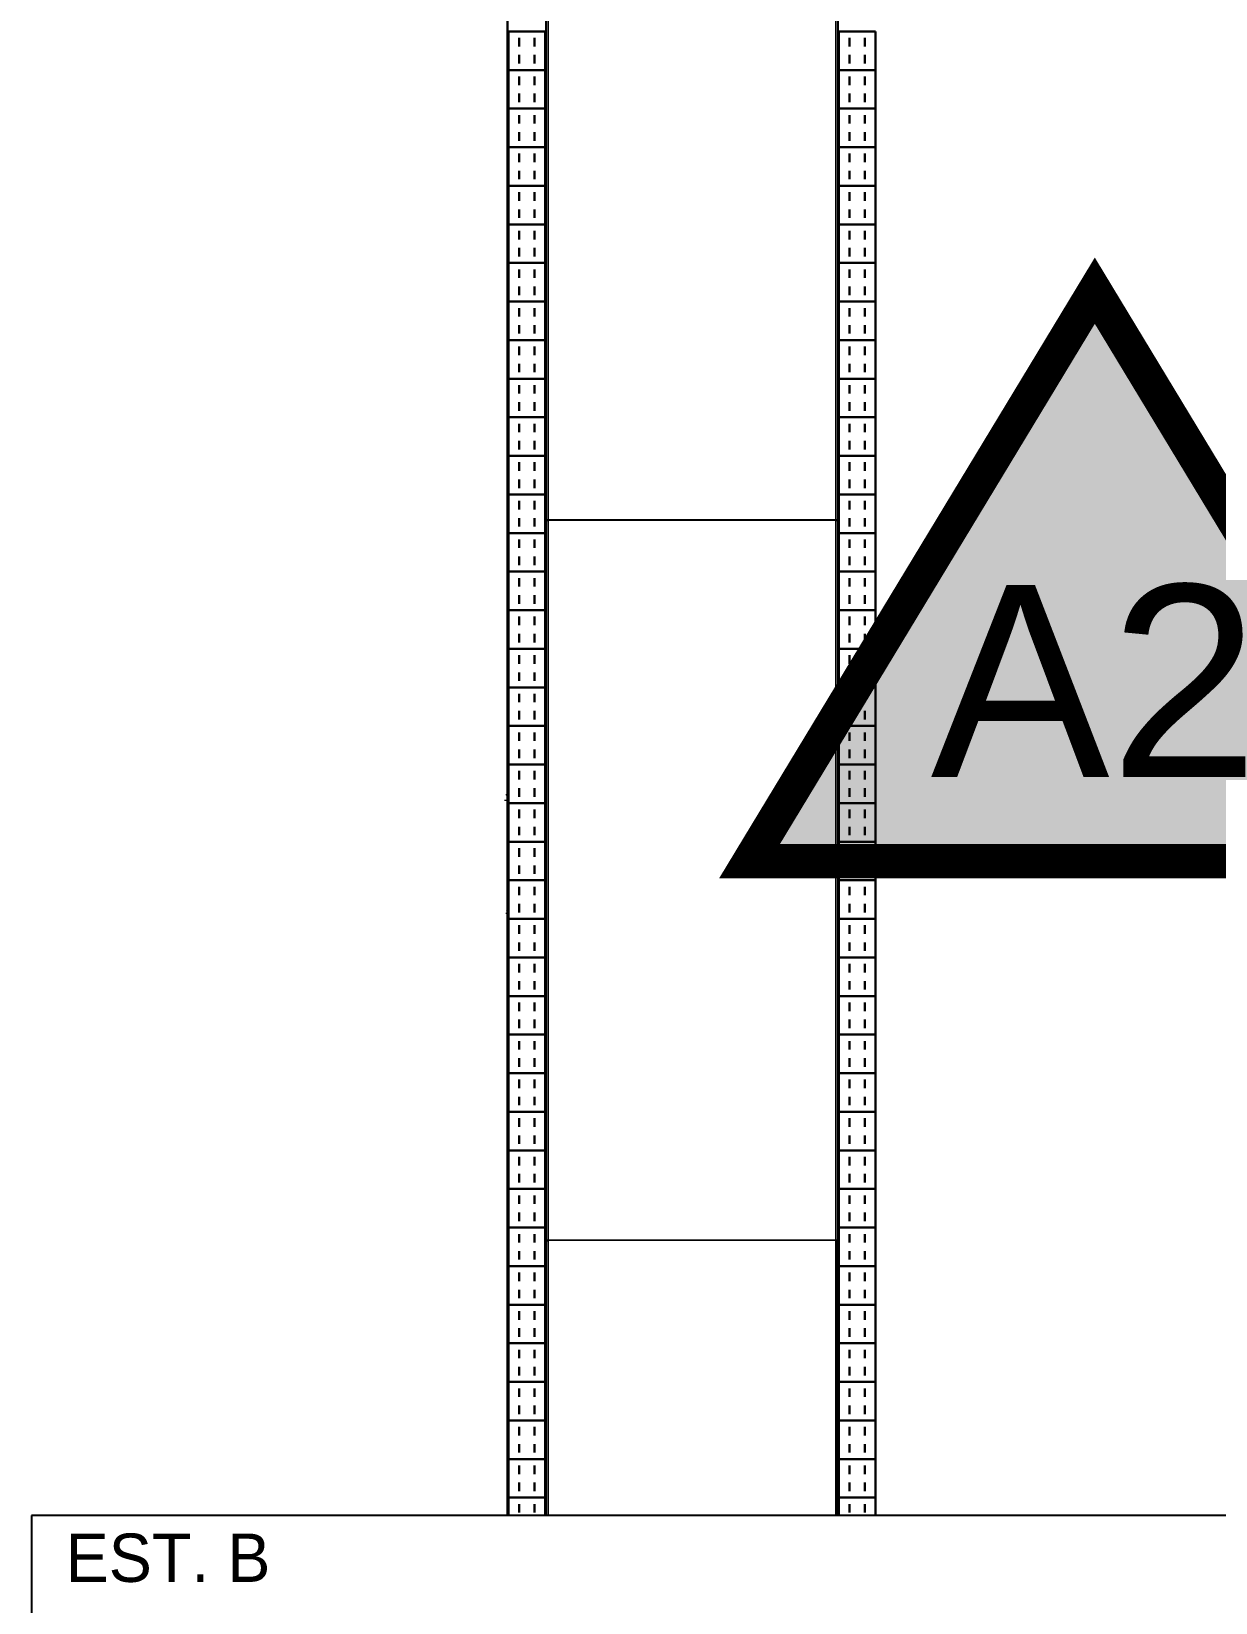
# Model space of a CAD drawing. Header units: metres. Extents: x 151 to 270, y 180 to 223.
# Drawn here: x 170.54 to 171.92, y 206.502 to 208.333 of the extents above; entities that cross this region are included whole.
import ezdxf
from ezdxf.enums import TextEntityAlignment as Align

# ---------------------------------------------------------------- set-up
doc = ezdxf.new("R2010")
doc.units = ezdxf.units.M
doc.layers.add('1-AREA DE PRODUCCION', color=7, linetype='Continuous')
doc.layers.add('2-SEÑALETICA', color=2, linetype='Continuous')
doc.styles.add('SEN-ARIAL', font='arial.ttf')

# ---------------------------------------------------------------- blocks, each defined once
blk = doc.blocks.new('SEÑ_ADVERTENCIA')
at = {"true_color": 0xffd100}
blk.add_hatch(color=2, dxfattribs=at).paths.add_polyline_path([(0, 0.3675), (0.4025, -0.2975), (-0.4025, -0.2975)])
at = {"color": 250, "const_width": 0.04}
blk.add_lwpolyline([(0, 0.3675), (0.4025, -0.2975), (-0.4025, -0.2975)], close=True, dxfattribs=at)
at = {"color": 250, "style": 'SEN-ARIAL'}
blk.add_attdef('CODIGO', text='', height=0.224, dxfattribs=at).set_placement((0, -0.0875), align=Align.MIDDLE_CENTER)
at = {"style": 'SEN-ARIAL', "flags": 1}
for tag, p in [('DESCRIPCION', (0, -0.55)), ('NOM', (0, -0.75))]:
    blk.add_attdef(tag, p, '', height=0.1, dxfattribs=at)

msp = doc.modelspace()

# ---------------------------------------------------------------- linework, layer by layer
at = {"layer": '1-AREA DE PRODUCCION', "color": 0, "linetype": 'Continuous', "lineweight": 30}
for p, q in [((171.1401, 208.6035), (171.1401, 207.764)), ((171.4801, 207.764), (171.4801, 208.6035)), ((171.0951, 207.4438), (171.0951, 208.5431)), ((171.0961, 208.3335), (171.1391, 208.3335)), ((171.0961, 208.3335), (171.0961, 208.2885)), ((171.1086, 208.316), (171.1086, 208.326)), ((171.1266, 208.316), (171.1266, 208.326)), ((171.1391, 208.3335), (171.1391, 208.2885)), ((171.4811, 208.2885), (171.4811, 208.3335)), ((171.5241, 208.3335), (171.4811, 208.3335)), ((171.4936, 208.326), (171.4936, 208.316)), ((171.5116, 208.326), (171.5116, 208.316)), ((171.5241, 208.2885), (171.5241, 208.3335)), ((171.1086, 208.296), (171.1086, 208.306)), ((171.1266, 208.296), (171.1266, 208.306)), ((171.4936, 208.306), (171.4936, 208.296)), ((171.5116, 208.306), (171.5116, 208.296)), ((171.0961, 208.2885), (171.1391, 208.2885)), ((171.0961, 208.2885), (171.0961, 208.2435)), ((171.1391, 208.2885), (171.1391, 208.2435)), ((171.4811, 208.2435), (171.4811, 208.2885)), ((171.5241, 208.2885), (171.4811, 208.2885)), ((171.5241, 208.2435), (171.5241, 208.2885)), ((171.1086, 208.271), (171.1086, 208.281)), ((171.1266, 208.271), (171.1266, 208.281)), ((171.4936, 208.281), (171.4936, 208.271)), ((171.5116, 208.281), (171.5116, 208.271)), ((171.1086, 208.251), (171.1086, 208.261)), ((171.1266, 208.251), (171.1266, 208.261)), ((171.4936, 208.261), (171.4936, 208.251)), ((171.5116, 208.261), (171.5116, 208.251)), ((171.0961, 208.2435), (171.1391, 208.2435)), ((171.0961, 208.2435), (171.0961, 208.1986)), ((171.1086, 208.2261), (171.1086, 208.236)), ((171.1266, 208.2261), (171.1266, 208.236)), ((171.1391, 208.2435), (171.1391, 208.1986)), ((171.4811, 208.1986), (171.4811, 208.2435)), ((171.5241, 208.2435), (171.4811, 208.2435)), ((171.4936, 208.236), (171.4936, 208.2261)), ((171.5116, 208.236), (171.5116, 208.2261)), ((171.5241, 208.1986), (171.5241, 208.2435)), ((171.1086, 208.2061), (171.1086, 208.216)), ((171.1266, 208.2061), (171.1266, 208.216)), ((171.4936, 208.216), (171.4936, 208.2061)), ((171.5116, 208.216), (171.5116, 208.2061)), ((171.0961, 208.1986), (171.1391, 208.1986)), ((171.0961, 208.1986), (171.0961, 208.1536)), ((171.1391, 208.1986), (171.1391, 208.1536)), ((171.4811, 208.1536), (171.4811, 208.1986)), ((171.5241, 208.1986), (171.4811, 208.1986)), ((171.5241, 208.1536), (171.5241, 208.1986)), ((171.1086, 208.1811), (171.1086, 208.191)), ((171.1266, 208.1811), (171.1266, 208.191)), ((171.4936, 208.191), (171.4936, 208.1811)), ((171.5116, 208.191), (171.5116, 208.1811)), ((171.1086, 208.1611), (171.1086, 208.171)), ((171.1266, 208.1611), (171.1266, 208.171)), ((171.4936, 208.171), (171.4936, 208.1611)), ((171.5116, 208.171), (171.5116, 208.1611)), ((171.0961, 208.1536), (171.1391, 208.1536)), ((171.0961, 208.1536), (171.0961, 208.1086)), ((171.1086, 208.1361), (171.1086, 208.1461)), ((171.1266, 208.1361), (171.1266, 208.1461)), ((171.1391, 208.1536), (171.1391, 208.1086)), ((171.4811, 208.1086), (171.4811, 208.1536)), ((171.5241, 208.1536), (171.4811, 208.1536)), ((171.4936, 208.1461), (171.4936, 208.1361)), ((171.5116, 208.1461), (171.5116, 208.1361)), ((171.5241, 208.1086), (171.5241, 208.1536)), ((171.1086, 208.1161), (171.1086, 208.1261)), ((171.1266, 208.1161), (171.1266, 208.1261)), ((171.4936, 208.1261), (171.4936, 208.1161)), ((171.5116, 208.1261), (171.5116, 208.1161)), ((171.0961, 208.1086), (171.1391, 208.1086)), ((171.0961, 208.1086), (171.0961, 208.0636)), ((171.1391, 208.1086), (171.1391, 208.0636)), ((171.4811, 208.0636), (171.4811, 208.1086)), ((171.5241, 208.1086), (171.4811, 208.1086)), ((171.5241, 208.0636), (171.5241, 208.1086)), ((171.1086, 208.0911), (171.1086, 208.1011)), ((171.1266, 208.0911), (171.1266, 208.1011)), ((171.4936, 208.1011), (171.4936, 208.0911)), ((171.5116, 208.1011), (171.5116, 208.0911)), ((171.1086, 208.0712), (171.1086, 208.0811)), ((171.1266, 208.0712), (171.1266, 208.0811)), ((171.4936, 208.0811), (171.4936, 208.0712)), ((171.5116, 208.0811), (171.5116, 208.0712)), ((171.0961, 208.0636), (171.1391, 208.0636)), ((171.0961, 208.0636), (171.0961, 208.0187)), ((171.1086, 208.0462), (171.1086, 208.0561)), ((171.1266, 208.0462), (171.1266, 208.0561)), ((171.1391, 208.0636), (171.1391, 208.0187)), ((171.4811, 208.0187), (171.4811, 208.0636)), ((171.5241, 208.0636), (171.4811, 208.0636)), ((171.4936, 208.0561), (171.4936, 208.0462)), ((171.5116, 208.0561), (171.5116, 208.0462)), ((171.5241, 208.0187), (171.5241, 208.0636)), ((171.1086, 208.0262), (171.1086, 208.0361)), ((171.1266, 208.0262), (171.1266, 208.0361)), ((171.4936, 208.0361), (171.4936, 208.0262)), ((171.5116, 208.0361), (171.5116, 208.0262)), ((171.0961, 208.0187), (171.1391, 208.0187)), ((171.0961, 208.0187), (171.0961, 207.9737)), ((171.1391, 208.0187), (171.1391, 207.9737)), ((171.4811, 207.9737), (171.4811, 208.0187)), ((171.5241, 208.0187), (171.4811, 208.0187)), ((171.5241, 207.9737), (171.5241, 208.0187)), ((171.1086, 208.0012), (171.1086, 208.0111)), ((171.1266, 208.0012), (171.1266, 208.0111)), ((171.4936, 208.0111), (171.4936, 208.0012)), ((171.5116, 208.0111), (171.5116, 208.0012)), ((171.1086, 207.9812), (171.1086, 207.9912)), ((171.1266, 207.9812), (171.1266, 207.9912)), ((171.4936, 207.9912), (171.4936, 207.9812)), ((171.5116, 207.9912), (171.5116, 207.9812)), ((171.0961, 207.9737), (171.1391, 207.9737)), ((171.0961, 207.9737), (171.0961, 207.9287)), ((171.1086, 207.9562), (171.1086, 207.9662)), ((171.1266, 207.9562), (171.1266, 207.9662)), ((171.1391, 207.9737), (171.1391, 207.9287)), ((171.4811, 207.9287), (171.4811, 207.9737)), ((171.5241, 207.9737), (171.4811, 207.9737)), ((171.4936, 207.9662), (171.4936, 207.9562)), ((171.5116, 207.9662), (171.5116, 207.9562)), ((171.5241, 207.9287), (171.5241, 207.9737)), ((171.1086, 207.9362), (171.1086, 207.9462)), ((171.1266, 207.9362), (171.1266, 207.9462)), ((171.4936, 207.9462), (171.4936, 207.9362)), ((171.5116, 207.9462), (171.5116, 207.9362)), ((171.0961, 207.9287), (171.1391, 207.9287)), ((171.0961, 207.9287), (171.0961, 207.8837)), ((171.1086, 207.9113), (171.1086, 207.9212)), ((171.1266, 207.9113), (171.1266, 207.9212)), ((171.1391, 207.9287), (171.1391, 207.8837)), ((171.4811, 207.8837), (171.4811, 207.9287)), ((171.5241, 207.9287), (171.4811, 207.9287)), ((171.4936, 207.9212), (171.4936, 207.9113)), ((171.5116, 207.9212), (171.5116, 207.9113)), ((171.5241, 207.8837), (171.5241, 207.9287)), ((171.1086, 207.8913), (171.1086, 207.9012)), ((171.1266, 207.8913), (171.1266, 207.9012)), ((171.4936, 207.9012), (171.4936, 207.8913)), ((171.5116, 207.9012), (171.5116, 207.8913)), ((171.0961, 207.8837), (171.1391, 207.8837)), ((171.0961, 207.8837), (171.0961, 207.8388)), ((171.1086, 207.8663), (171.1086, 207.8762)), ((171.1266, 207.8663), (171.1266, 207.8762)), ((171.1391, 207.8837), (171.1391, 207.8388)), ((171.4811, 207.8388), (171.4811, 207.8837)), ((171.5241, 207.8837), (171.4811, 207.8837)), ((171.4936, 207.8762), (171.4936, 207.8663)), ((171.5116, 207.8762), (171.5116, 207.8663)), ((171.5241, 207.8388), (171.5241, 207.8837)), ((171.1086, 207.8463), (171.1086, 207.8562)), ((171.1266, 207.8463), (171.1266, 207.8562)), ((171.4936, 207.8562), (171.4936, 207.8463)), ((171.5116, 207.8562), (171.5116, 207.8463)), ((171.0961, 207.8388), (171.1391, 207.8388)), ((171.0961, 207.8388), (171.0961, 207.7938)), ((171.1086, 207.8213), (171.1086, 207.8313)), ((171.1266, 207.8213), (171.1266, 207.8313)), ((171.1391, 207.8388), (171.1391, 207.7938)), ((171.4811, 207.7938), (171.4811, 207.8388)), ((171.5241, 207.8388), (171.4811, 207.8388)), ((171.4936, 207.8313), (171.4936, 207.8213)), ((171.5116, 207.8313), (171.5116, 207.8213)), ((171.5241, 207.7938), (171.5241, 207.8388)), ((171.1086, 207.8013), (171.1086, 207.8113)), ((171.1266, 207.8013), (171.1266, 207.8113)), ((171.4936, 207.8113), (171.4936, 207.8013)), ((171.5116, 207.8113), (171.5116, 207.8013)), ((171.0961, 207.7938), (171.1391, 207.7938)), ((171.0961, 207.7938), (171.0961, 207.7488)), ((171.1391, 207.7938), (171.1391, 207.7488)), ((171.4811, 207.7488), (171.4811, 207.7938)), ((171.5241, 207.7938), (171.4811, 207.7938)), ((171.5241, 207.7488), (171.5241, 207.7938)), ((171.1086, 207.7763), (171.1086, 207.7863)), ((171.1266, 207.7763), (171.1266, 207.7863)), ((171.4936, 207.7863), (171.4936, 207.7763)), ((171.5116, 207.7863), (171.5116, 207.7763)), ((171.1086, 207.7564), (171.1086, 207.7663)), ((171.1266, 207.7564), (171.1266, 207.7663)), ((171.1401, 207.764), (171.1401, 206.9245)), ((171.4801, 206.9245), (171.4801, 207.764)), ((171.4936, 207.7663), (171.4936, 207.7564)), ((171.5116, 207.7663), (171.5116, 207.7564)), ((171.0961, 207.7488), (171.1391, 207.7488)), ((171.0961, 207.7488), (171.0961, 207.7039)), ((171.1086, 207.7314), (171.1086, 207.7413)), ((171.1266, 207.7314), (171.1266, 207.7413)), ((171.1391, 207.7488), (171.1391, 207.7039)), ((171.4811, 207.7039), (171.4811, 207.7488)), ((171.5241, 207.7488), (171.4811, 207.7488)), ((171.4936, 207.7413), (171.4936, 207.7314)), ((171.5116, 207.7413), (171.5116, 207.7314)), ((171.5241, 207.7039), (171.5241, 207.7488)), ((171.1086, 207.7114), (171.1086, 207.7213)), ((171.1266, 207.7114), (171.1266, 207.7213)), ((171.4936, 207.7213), (171.4936, 207.7114)), ((171.5116, 207.7213), (171.5116, 207.7114)), ((171.0961, 207.7039), (171.1391, 207.7039)), ((171.0961, 207.7039), (171.0961, 207.6589)), ((171.1391, 207.7039), (171.1391, 207.6589)), ((171.4811, 207.6589), (171.4811, 207.7039)), ((171.5241, 207.7039), (171.4811, 207.7039)), ((171.5241, 207.6589), (171.5241, 207.7039)), ((171.1086, 207.6864), (171.1086, 207.6963)), ((171.1266, 207.6864), (171.1266, 207.6963)), ((171.4936, 207.6963), (171.4936, 207.6864)), ((171.5116, 207.6963), (171.5116, 207.6864)), ((171.1086, 207.6664), (171.1086, 207.6763)), ((171.1266, 207.6664), (171.1266, 207.6763)), ((171.4936, 207.6763), (171.4936, 207.6664)), ((171.5116, 207.6763), (171.5116, 207.6664)), ((171.0961, 207.6589), (171.1391, 207.6589)), ((171.0961, 207.6589), (171.0961, 207.6139)), ((171.1086, 207.6414), (171.1086, 207.6514)), ((171.1266, 207.6414), (171.1266, 207.6514)), ((171.1391, 207.6589), (171.1391, 207.6139)), ((171.4811, 207.6139), (171.4811, 207.6589)), ((171.5241, 207.6589), (171.4811, 207.6589)), ((171.4936, 207.6514), (171.4936, 207.6414)), ((171.5116, 207.6514), (171.5116, 207.6414)), ((171.5241, 207.6139), (171.5241, 207.6589)), ((171.1086, 207.6214), (171.1086, 207.6314)), ((171.1266, 207.6214), (171.1266, 207.6314)), ((171.4936, 207.6314), (171.4936, 207.6214)), ((171.5116, 207.6314), (171.5116, 207.6214)), ((171.0961, 207.6139), (171.1391, 207.6139)), ((171.0961, 207.6139), (171.0961, 207.5689)), ((171.1391, 207.6139), (171.1391, 207.5689)), ((171.4811, 207.5689), (171.4811, 207.6139)), ((171.5241, 207.6139), (171.4811, 207.6139)), ((171.5241, 207.5689), (171.5241, 207.6139)), ((171.1086, 207.5964), (171.1086, 207.6064)), ((171.1266, 207.5964), (171.1266, 207.6064)), ((171.4936, 207.6064), (171.4936, 207.5964)), ((171.5116, 207.6064), (171.5116, 207.5964)), ((171.1086, 207.5765), (171.1086, 207.5864)), ((171.1266, 207.5765), (171.1266, 207.5864)), ((171.4936, 207.5864), (171.4936, 207.5765)), ((171.5116, 207.5864), (171.5116, 207.5765)), ((171.0961, 207.5689), (171.1391, 207.5689)), ((171.0961, 207.5689), (171.0961, 207.524)), ((171.1086, 207.5515), (171.1086, 207.5614)), ((171.1266, 207.5515), (171.1266, 207.5614)), ((171.1391, 207.5689), (171.1391, 207.524)), ((171.4811, 207.524), (171.4811, 207.5689)), ((171.5241, 207.5689), (171.4811, 207.5689)), ((171.4936, 207.5614), (171.4936, 207.5515)), ((171.5116, 207.5614), (171.5116, 207.5515)), ((171.5241, 207.524), (171.5241, 207.5689)), ((171.1086, 207.5315), (171.1086, 207.5414)), ((171.1266, 207.5315), (171.1266, 207.5414)), ((171.4936, 207.5414), (171.4936, 207.5315)), ((171.5116, 207.5414), (171.5116, 207.5315)), ((171.0961, 207.524), (171.1391, 207.524)), ((171.0961, 207.524), (171.0961, 207.479)), ((171.1391, 207.524), (171.1391, 207.479)), ((171.4811, 207.479), (171.4811, 207.524)), ((171.5241, 207.524), (171.4811, 207.524)), ((171.5241, 207.479), (171.5241, 207.524)), ((171.1086, 207.5065), (171.1086, 207.5164)), ((171.1266, 207.5065), (171.1266, 207.5164)), ((171.4936, 207.5164), (171.4936, 207.5065)), ((171.5116, 207.5164), (171.5116, 207.5065)), ((171.1086, 207.4865), (171.1086, 207.4965)), ((171.1266, 207.4865), (171.1266, 207.4965)), ((171.4936, 207.4965), (171.4936, 207.4865)), ((171.5116, 207.4965), (171.5116, 207.4865)), ((171.0961, 207.479), (171.1391, 207.479)), ((171.0961, 207.479), (171.0961, 207.434)), ((171.1086, 207.4615), (171.1086, 207.4715)), ((171.1266, 207.4615), (171.1266, 207.4715)), ((171.1391, 207.479), (171.1391, 207.434)), ((171.4811, 207.434), (171.4811, 207.479)), ((171.5241, 207.479), (171.4811, 207.479)), ((171.4936, 207.4715), (171.4936, 207.4615)), ((171.5116, 207.4715), (171.5116, 207.4615)), ((171.5241, 207.434), (171.5241, 207.479)), ((171.1086, 207.4415), (171.1086, 207.4515)), ((171.1266, 207.4415), (171.1266, 207.4515)), ((171.4936, 207.4515), (171.4936, 207.4415)), ((171.5116, 207.4515), (171.5116, 207.4415)), ((171.0951, 207.4415), (171.0942, 207.4415)), ((171.0951, 207.4418), (171.0944, 207.4418)), ((171.0951, 207.4422), (171.0947, 207.4422)), ((171.0951, 207.3071), (171.0951, 207.4438)), ((171.0961, 207.434), (171.1391, 207.434)), ((171.0961, 207.434), (171.0961, 207.389)), ((171.1086, 207.4166), (171.1086, 207.4265)), ((171.1266, 207.4166), (171.1266, 207.4265)), ((171.1391, 207.434), (171.1391, 207.389)), ((171.4811, 207.389), (171.4811, 207.434)), ((171.5241, 207.434), (171.4811, 207.434)), ((171.4936, 207.4265), (171.4936, 207.4166)), ((171.5116, 207.4265), (171.5116, 207.4166)), ((171.5241, 207.389), (171.5241, 207.434)), ((171.1086, 207.3966), (171.1086, 207.4065)), ((171.1266, 207.3966), (171.1266, 207.4065)), ((171.4936, 207.4065), (171.4936, 207.3966)), ((171.5116, 207.4065), (171.5116, 207.3966)), ((171.0961, 207.389), (171.1391, 207.389)), ((171.0961, 207.389), (171.0961, 207.3441)), ((171.1086, 207.3716), (171.1086, 207.3815)), ((171.1266, 207.3716), (171.1266, 207.3815)), ((171.1391, 207.389), (171.1391, 207.3441)), ((171.4811, 207.3441), (171.4811, 207.389)), ((171.5241, 207.389), (171.4811, 207.389)), ((171.4936, 207.3815), (171.4936, 207.3716)), ((171.5116, 207.3815), (171.5116, 207.3716)), ((171.5241, 207.3441), (171.5241, 207.389)), ((171.1086, 207.3516), (171.1086, 207.3615)), ((171.1266, 207.3516), (171.1266, 207.3615)), ((171.4936, 207.3615), (171.4936, 207.3516)), ((171.5116, 207.3615), (171.5116, 207.3516)), ((171.0961, 207.3441), (171.1391, 207.3441)), ((171.0961, 207.3441), (171.0961, 207.2991)), ((171.1086, 207.3266), (171.1086, 207.3366)), ((171.1266, 207.3266), (171.1266, 207.3366)), ((171.1391, 207.3441), (171.1391, 207.2991)), ((171.4811, 207.2991), (171.4811, 207.3441)), ((171.5241, 207.3441), (171.4811, 207.3441)), ((171.4936, 207.3366), (171.4936, 207.3266)), ((171.5116, 207.3366), (171.5116, 207.3266)), ((171.5241, 207.2991), (171.5241, 207.3441)), ((171.1086, 207.3066), (171.1086, 207.3166)), ((171.1266, 207.3066), (171.1266, 207.3166)), ((171.4936, 207.3166), (171.4936, 207.3066)), ((171.5116, 207.3166), (171.5116, 207.3066)), ((171.0951, 207.3052), (171.0951, 207.3071)), ((171.0951, 206.6037), (171.0951, 207.3052)), ((171.0961, 207.2991), (171.1391, 207.2991)), ((171.0961, 207.2991), (171.0961, 207.2541)), ((171.1391, 207.2991), (171.1391, 207.2541)), ((171.4811, 207.2541), (171.4811, 207.2991)), ((171.5241, 207.2991), (171.4811, 207.2991)), ((171.5241, 207.2541), (171.5241, 207.2991)), ((171.1086, 207.2816), (171.1086, 207.2916)), ((171.1266, 207.2816), (171.1266, 207.2916)), ((171.4936, 207.2916), (171.4936, 207.2816)), ((171.5116, 207.2916), (171.5116, 207.2816)), ((171.1086, 207.2617), (171.1086, 207.2716)), ((171.1266, 207.2617), (171.1266, 207.2716)), ((171.4936, 207.2716), (171.4936, 207.2617)), ((171.5116, 207.2716), (171.5116, 207.2617)), ((171.0961, 207.2541), (171.1391, 207.2541)), ((171.0961, 207.2541), (171.0961, 207.2092)), ((171.1086, 207.2367), (171.1086, 207.2466)), ((171.1266, 207.2367), (171.1266, 207.2466)), ((171.1391, 207.2541), (171.1391, 207.2092)), ((171.4811, 207.2092), (171.4811, 207.2541)), ((171.5241, 207.2541), (171.4811, 207.2541)), ((171.4936, 207.2466), (171.4936, 207.2367)), ((171.5116, 207.2466), (171.5116, 207.2367)), ((171.5241, 207.2092), (171.5241, 207.2541)), ((171.1086, 207.2167), (171.1086, 207.2266)), ((171.1266, 207.2167), (171.1266, 207.2266)), ((171.4936, 207.2266), (171.4936, 207.2167)), ((171.5116, 207.2266), (171.5116, 207.2167)), ((171.0961, 207.2092), (171.1391, 207.2092)), ((171.0961, 207.2092), (171.0961, 207.1642)), ((171.1391, 207.2092), (171.1391, 207.1642)), ((171.4811, 207.1642), (171.4811, 207.2092)), ((171.5241, 207.2092), (171.4811, 207.2092)), ((171.5241, 207.1642), (171.5241, 207.2092)), ((171.1086, 207.1917), (171.1086, 207.2016)), ((171.1266, 207.1917), (171.1266, 207.2016)), ((171.4936, 207.2016), (171.4936, 207.1917)), ((171.5116, 207.2016), (171.5116, 207.1917)), ((171.1086, 207.1717), (171.1086, 207.1817)), ((171.1266, 207.1717), (171.1266, 207.1817)), ((171.4936, 207.1817), (171.4936, 207.1717)), ((171.5116, 207.1817), (171.5116, 207.1717)), ((171.0961, 207.1642), (171.1391, 207.1642)), ((171.0961, 207.1642), (171.0961, 207.1192)), ((171.1086, 207.1467), (171.1086, 207.1567)), ((171.1266, 207.1467), (171.1266, 207.1567)), ((171.1391, 207.1642), (171.1391, 207.1192)), ((171.4811, 207.1192), (171.4811, 207.1642)), ((171.5241, 207.1642), (171.4811, 207.1642)), ((171.4936, 207.1567), (171.4936, 207.1467)), ((171.5116, 207.1567), (171.5116, 207.1467)), ((171.5241, 207.1192), (171.5241, 207.1642)), ((171.1086, 207.1267), (171.1086, 207.1367)), ((171.1266, 207.1267), (171.1266, 207.1367)), ((171.4936, 207.1367), (171.4936, 207.1267)), ((171.5116, 207.1367), (171.5116, 207.1267)), ((171.0961, 207.1192), (171.1391, 207.1192)), ((171.0961, 207.1192), (171.0961, 207.0742)), ((171.1391, 207.1192), (171.1391, 207.0742)), ((171.4811, 207.0742), (171.4811, 207.1192)), ((171.5241, 207.1192), (171.4811, 207.1192)), ((171.5241, 207.0742), (171.5241, 207.1192)), ((171.1086, 207.1017), (171.1086, 207.1117)), ((171.1266, 207.1017), (171.1266, 207.1117)), ((171.4936, 207.1117), (171.4936, 207.1017)), ((171.5116, 207.1117), (171.5116, 207.1017)), ((171.1086, 207.0818), (171.1086, 207.0917)), ((171.1266, 207.0818), (171.1266, 207.0917)), ((171.4936, 207.0917), (171.4936, 207.0818)), ((171.5116, 207.0917), (171.5116, 207.0818)), ((171.0961, 207.0742), (171.1391, 207.0742)), ((171.0961, 207.0742), (171.0961, 207.0293)), ((171.1086, 207.0568), (171.1086, 207.0667)), ((171.1266, 207.0568), (171.1266, 207.0667)), ((171.1391, 207.0742), (171.1391, 207.0293)), ((171.4811, 207.0293), (171.4811, 207.0742)), ((171.5241, 207.0742), (171.4811, 207.0742)), ((171.4936, 207.0667), (171.4936, 207.0568)), ((171.5116, 207.0667), (171.5116, 207.0568)), ((171.5241, 207.0293), (171.5241, 207.0742)), ((171.1086, 207.0368), (171.1086, 207.0467)), ((171.1266, 207.0368), (171.1266, 207.0467)), ((171.4936, 207.0467), (171.4936, 207.0368)), ((171.5116, 207.0467), (171.5116, 207.0368)), ((171.0961, 207.0293), (171.1391, 207.0293)), ((171.0961, 207.0293), (171.0961, 206.9843)), ((171.1391, 207.0293), (171.1391, 206.9843)), ((171.4811, 206.9843), (171.4811, 207.0293)), ((171.5241, 207.0293), (171.4811, 207.0293)), ((171.5241, 206.9843), (171.5241, 207.0293)), ((171.1086, 207.0118), (171.1086, 207.0217)), ((171.1266, 207.0118), (171.1266, 207.0217)), ((171.4936, 207.0217), (171.4936, 207.0118)), ((171.5116, 207.0217), (171.5116, 207.0118)), ((171.1086, 206.9918), (171.1086, 207.0018)), ((171.1266, 206.9918), (171.1266, 207.0018)), ((171.4936, 207.0018), (171.4936, 206.9918)), ((171.5116, 207.0018), (171.5116, 206.9918)), ((171.0961, 206.9843), (171.1391, 206.9843)), ((171.0961, 206.9843), (171.0961, 206.9393)), ((171.1086, 206.9668), (171.1086, 206.9768)), ((171.1266, 206.9668), (171.1266, 206.9768)), ((171.1391, 206.9843), (171.1391, 206.9393)), ((171.4811, 206.9393), (171.4811, 206.9843)), ((171.5241, 206.9843), (171.4811, 206.9843)), ((171.4936, 206.9768), (171.4936, 206.9668)), ((171.5116, 206.9768), (171.5116, 206.9668)), ((171.5241, 206.9393), (171.5241, 206.9843)), ((171.1086, 206.9468), (171.1086, 206.9568)), ((171.1266, 206.9468), (171.1266, 206.9568)), ((171.4936, 206.9568), (171.4936, 206.9468)), ((171.5116, 206.9568), (171.5116, 206.9468)), ((171.0961, 206.9393), (171.1391, 206.9393)), ((171.0961, 206.9393), (171.0961, 206.8944)), ((171.1086, 206.9219), (171.1086, 206.9318)), ((171.1266, 206.9219), (171.1266, 206.9318)), ((171.1391, 206.9393), (171.1391, 206.8944)), ((171.4811, 206.8944), (171.4811, 206.9393)), ((171.5241, 206.9393), (171.4811, 206.9393)), ((171.4936, 206.9318), (171.4936, 206.9219)), ((171.5116, 206.9318), (171.5116, 206.9219)), ((171.5241, 206.8944), (171.5241, 206.9393)), ((171.1401, 206.9245), (171.1401, 206.6037)), ((171.1086, 206.9019), (171.1086, 206.9118)), ((171.1266, 206.9019), (171.1266, 206.9118)), ((171.4936, 206.9118), (171.4936, 206.9019)), ((171.5116, 206.9118), (171.5116, 206.9019)), ((171.0961, 206.8944), (171.1391, 206.8944)), ((171.0961, 206.8944), (171.0961, 206.8494)), ((171.1086, 206.8769), (171.1086, 206.8868)), ((171.1266, 206.8769), (171.1266, 206.8868)), ((171.1391, 206.8944), (171.1391, 206.8494)), ((171.4811, 206.8494), (171.4811, 206.8944)), ((171.5241, 206.8944), (171.4811, 206.8944)), ((171.4936, 206.8868), (171.4936, 206.8769)), ((171.5116, 206.8868), (171.5116, 206.8769)), ((171.5241, 206.8494), (171.5241, 206.8944)), ((171.1086, 206.8569), (171.1086, 206.8668)), ((171.1266, 206.8569), (171.1266, 206.8668)), ((171.4936, 206.8668), (171.4936, 206.8569)), ((171.5116, 206.8668), (171.5116, 206.8569)), ((171.0961, 206.8494), (171.1391, 206.8494)), ((171.0961, 206.8494), (171.0961, 206.8044)), ((171.1086, 206.8319), (171.1086, 206.8419)), ((171.1266, 206.8319), (171.1266, 206.8419)), ((171.1391, 206.8494), (171.1391, 206.8044)), ((171.4811, 206.8044), (171.4811, 206.8494)), ((171.5241, 206.8494), (171.4811, 206.8494)), ((171.4936, 206.8419), (171.4936, 206.8319)), ((171.5116, 206.8419), (171.5116, 206.8319)), ((171.5241, 206.8044), (171.5241, 206.8494)), ((171.0961, 206.8044), (171.1391, 206.8044)), ((171.0961, 206.8044), (171.0961, 206.7594)), ((171.1086, 206.8119), (171.1086, 206.8219)), ((171.1266, 206.8119), (171.1266, 206.8219)), ((171.1391, 206.8044), (171.1391, 206.7594)), ((171.4811, 206.7594), (171.4811, 206.8044)), ((171.5241, 206.8044), (171.4811, 206.8044)), ((171.4936, 206.8219), (171.4936, 206.8119)), ((171.5116, 206.8219), (171.5116, 206.8119)), ((171.5241, 206.7594), (171.5241, 206.8044)), ((171.1086, 206.7869), (171.1086, 206.7969)), ((171.1266, 206.7869), (171.1266, 206.7969)), ((171.4936, 206.7969), (171.4936, 206.7869)), ((171.5116, 206.7969), (171.5116, 206.7869)), ((171.1086, 206.767), (171.1086, 206.7769)), ((171.1266, 206.767), (171.1266, 206.7769)), ((171.4936, 206.7769), (171.4936, 206.767)), ((171.5116, 206.7769), (171.5116, 206.767)), ((171.0961, 206.7594), (171.1391, 206.7594)), ((171.0961, 206.7594), (171.0961, 206.7145)), ((171.1086, 206.742), (171.1086, 206.7519)), ((171.1266, 206.742), (171.1266, 206.7519)), ((171.1391, 206.7594), (171.1391, 206.7145)), ((171.4811, 206.7145), (171.4811, 206.7594)), ((171.5241, 206.7594), (171.4811, 206.7594)), ((171.4936, 206.7519), (171.4936, 206.742)), ((171.5116, 206.7519), (171.5116, 206.742)), ((171.5241, 206.7145), (171.5241, 206.7594)), ((171.1086, 206.722), (171.1086, 206.7319)), ((171.1266, 206.722), (171.1266, 206.7319)), ((171.4936, 206.7319), (171.4936, 206.722)), ((171.5116, 206.7319), (171.5116, 206.722)), ((171.0961, 206.7145), (171.1391, 206.7145)), ((171.0961, 206.7145), (171.0961, 206.6695)), ((171.1391, 206.7145), (171.1391, 206.6695)), ((171.4811, 206.6695), (171.4811, 206.7145)), ((171.5241, 206.7145), (171.4811, 206.7145)), ((171.5241, 206.6695), (171.5241, 206.7145)), ((171.1086, 206.697), (171.1086, 206.7069)), ((171.1266, 206.697), (171.1266, 206.7069)), ((171.4936, 206.7069), (171.4936, 206.697)), ((171.5116, 206.7069), (171.5116, 206.697)), ((171.1086, 206.677), (171.1086, 206.687)), ((171.1266, 206.677), (171.1266, 206.687)), ((171.4936, 206.687), (171.4936, 206.677)), ((171.5116, 206.687), (171.5116, 206.677)), ((171.0961, 206.6695), (171.1391, 206.6695)), ((171.0961, 206.6695), (171.0961, 206.6245)), ((171.1086, 206.652), (171.1086, 206.662)), ((171.1266, 206.652), (171.1266, 206.662)), ((171.1391, 206.6695), (171.1391, 206.6245)), ((171.4811, 206.6245), (171.4811, 206.6695)), ((171.5241, 206.6695), (171.4811, 206.6695)), ((171.4936, 206.662), (171.4936, 206.652)), ((171.5116, 206.662), (171.5116, 206.652)), ((171.5241, 206.6245), (171.5241, 206.6695)), ((171.1086, 206.632), (171.1086, 206.642)), ((171.1266, 206.632), (171.1266, 206.642)), ((171.4936, 206.642), (171.4936, 206.632)), ((171.5116, 206.642), (171.5116, 206.632)), ((171.0961, 206.6245), (171.1391, 206.6245)), ((171.0961, 206.6245), (171.0961, 206.6037)), ((171.1391, 206.6245), (171.1391, 206.6037)), ((171.4811, 206.6037), (171.4811, 206.6245)), ((171.5241, 206.6245), (171.4811, 206.6245)), ((171.5241, 206.6037), (171.5241, 206.6245)), ((171.1086, 206.6071), (171.1086, 206.617)), ((171.1266, 206.6071), (171.1266, 206.617)), ((171.4936, 206.617), (171.4936, 206.6071)), ((171.5116, 206.617), (171.5116, 206.6071))]:
    msp.add_line(p, q, dxfattribs=at)
at = {"layer": '1-AREA DE PRODUCCION', "color": 0, "linetype": 'Continuous', "lineweight": 13}
for p, q in [((171.1426, 208.6034), (171.1426, 207.7639)), ((171.4776, 207.7639), (171.4776, 208.6034)), ((171.1426, 207.7639), (171.1426, 206.9244)), ((171.4776, 206.9244), (171.4776, 207.7639)), ((171.0951, 207.437), (171.0916, 207.437)), ((171.0951, 207.4438), (171.0931, 207.4438)), ((171.0951, 207.4411), (171.094, 207.4411)), ((171.0951, 207.4422), (171.0947, 207.4422)), ((171.0951, 207.3052), (171.0931, 207.3052)), ((171.1426, 206.9244), (171.1426, 206.6037))]:
    msp.add_line(p, q, dxfattribs=at)
at = {"layer": '1-AREA DE PRODUCCION', "color": 0}
for p, q in [((171.4776, 207.7639), (171.1426, 207.7639)), ((171.4776, 206.9244), (171.1401, 206.9245)), ((171.4776, 206.9244), (171.4776, 206.6037)), ((171.4801, 206.9245), (171.4801, 206.6037)), ((170.5401, 206.6037), (170.5401, 204.1037)), ((172.1401, 206.6037), (170.5401, 206.6037)), ((171.5241, 206.6037), (171.3401, 206.6037))]:
    msp.add_line(p, q, dxfattribs=at)
at = {"layer": '1-AREA DE PRODUCCION', "color": 0, "linetype": 'Continuous', "lineweight": 30}
for centre, radius, start, end in [((171.1419, 207.7819), 0.018, 264.0133, 271.9891), ((171.4782, 207.7819), 0.018, 268.0109, 275.9867), ((171.0921, 207.4438), 0.003, 329.9835, 359.9991), ((171.0921, 207.308), 0.003, 0.0009, 30.0165), ((171.0921, 207.3052), 0.003, 0.0009, 30.0165), ((171.1419, 206.9424), 0.018, 264.0133, 271.9891), ((171.4782, 206.9424), 0.018, 268.0109, 275.9867)]:
    msp.add_arc(centre, radius, start, end, dxfattribs=at)

# ---------------------------------------------------------------- block references
at = {"layer": '2-SEÑALETICA'}
msp.add_blockref('SEÑ_ADVERTENCIA', (171.7796, 207.6638), dxfattribs=at).add_auto_attribs({'CODIGO': 'A2'})

# ---------------------------------------------------------------- texts
at = {"layer": '1-AREA DE PRODUCCION', "color": 0}
msp.add_text('EST. B', height=0.05637, dxfattribs=at).set_placement((170.5799, 206.5263))

doc.saveas('drawing.dxf')
